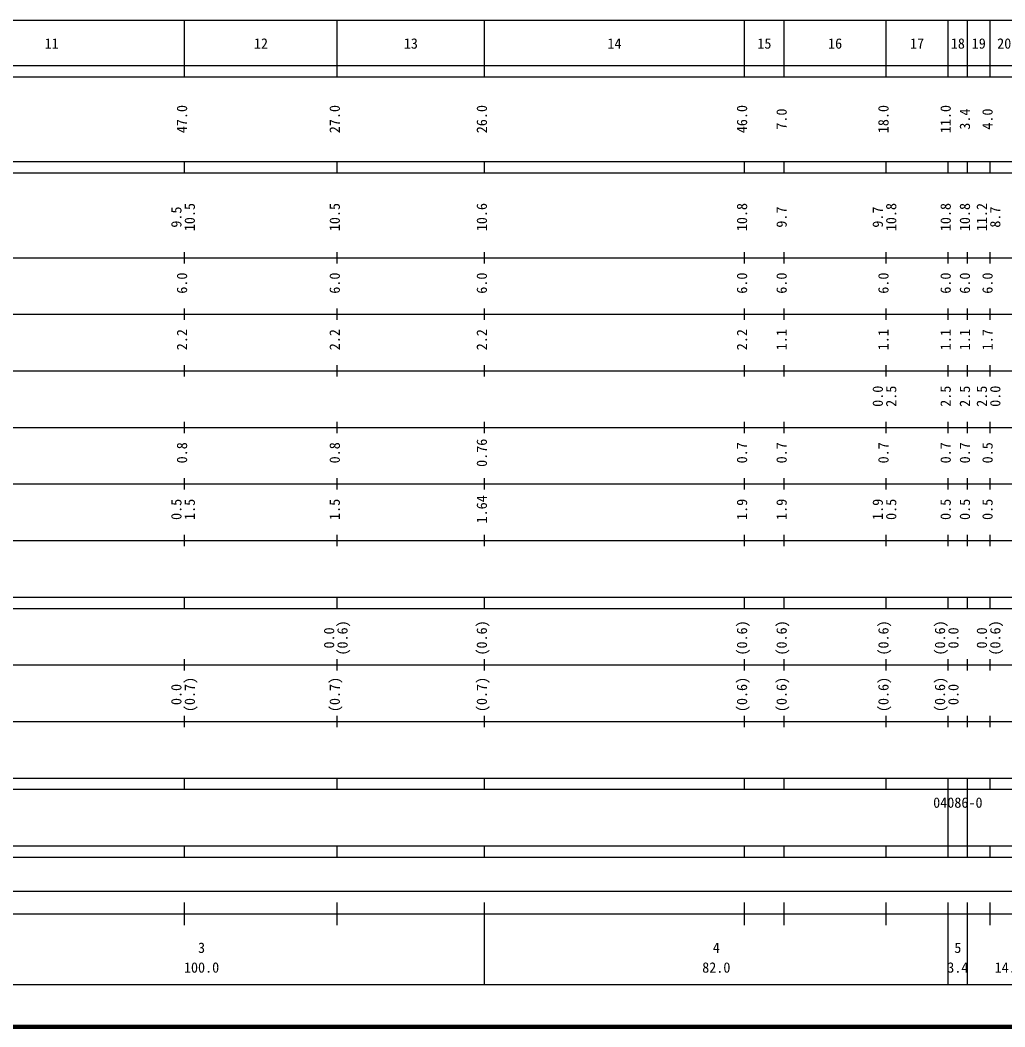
# Model space of a CAD drawing. Units: millimetres on the paper, enlarged 1000 times. Extents: x 40000 to 680000, y 20000 to 380000.
# Drawn here: x 285929 to 460013, y 20000 to 198000 of the extents above; entities that cross this region are included whole.
import ezdxf
from ezdxf.enums import TextEntityAlignment as Align

# ---------------------------------------------------------------- set-up
doc = ezdxf.new("R2010")
doc.units = ezdxf.units.MM
doc.header["$LTSCALE"] = 1000
doc.layers.add('M-TTL', color=2, linetype='Continuous', lineweight=140)
doc.layers.add('M-TTL-BAND', color=7, linetype='Continuous', lineweight=25)
doc.styles.add('ＭＳ ゴシック', font='')
doc.styles.get('ＭＳ ゴシック').set_extended_font_data('MS Gothic')

msp = doc.modelspace()

# ---------------------------------------------------------------- linework, layer by layer
at = {"layer": 'M-TTL'}
msp.add_line((40000, 20000), (680000, 20000), dxfattribs=at)
at = {"layer": 'M-TTL-BAND'}
for p, q in [((68000, 198000), (579000, 198000)), ((315000, 188000), (315000, 198000)), ((342000, 188000), (342000, 198000)), ((368000, 188000), (368000, 198000)), ((414000, 188000), (414000, 198000)), ((421000, 188000), (421000, 198000)), ((439000, 188000), (439000, 198000)), ((450000, 188000), (450000, 198000)), ((453400, 188000), (453400, 198000)), ((457400, 188000), (457400, 198000)), ((40000, 190000), (579000, 190000)), ((40000, 188000), (579000, 188000)), ((40000, 173000), (579000, 173000)), ((315000, 171000), (315000, 173000)), ((342000, 171000), (342000, 173000)), ((368000, 171000), (368000, 173000)), ((414000, 171000), (414000, 173000)), ((421000, 171000), (421000, 173000)), ((439000, 171000), (439000, 173000)), ((450000, 171000), (450000, 173000)), ((453400, 171000), (453400, 173000)), ((457400, 171000), (457400, 173000)), ((40000, 171000), (579000, 171000)), ((315000, 155000), (315000, 157000)), ((342000, 155000), (342000, 157000)), ((368000, 155000), (368000, 157000)), ((414000, 155000), (414000, 157000)), ((421000, 155000), (421000, 157000)), ((439000, 155000), (439000, 157000)), ((450000, 155000), (450000, 157000)), ((453400, 155000), (453400, 157000)), ((457400, 155000), (457400, 157000)), ((40000, 156000), (579000, 156000)), ((46000, 146000), (579000, 146000)), ((315000, 145000), (315000, 147000)), ((342000, 145000), (342000, 147000)), ((368000, 145000), (368000, 147000)), ((414000, 145000), (414000, 147000)), ((421000, 145000), (421000, 147000)), ((439000, 145000), (439000, 147000)), ((450000, 145000), (450000, 147000)), ((453400, 145000), (453400, 147000)), ((457400, 145000), (457400, 147000)), ((52000, 136000), (579000, 136000)), ((315000, 135000), (315000, 137000)), ((342000, 135000), (342000, 137000)), ((368000, 135000), (368000, 137000)), ((414000, 135000), (414000, 137000)), ((421000, 135000), (421000, 137000)), ((439000, 135000), (439000, 137000)), ((450000, 135000), (450000, 137000)), ((453400, 135000), (453400, 137000)), ((457400, 135000), (457400, 137000)), ((315000, 125000), (315000, 127000)), ((342000, 125000), (342000, 127000)), ((368000, 125000), (368000, 127000)), ((414000, 125000), (414000, 127000)), ((421000, 125000), (421000, 127000)), ((439000, 125000), (439000, 127000)), ((450000, 125000), (450000, 127000)), ((453400, 125000), (453400, 127000)), ((457400, 125000), (457400, 127000)), ((46000, 126000), (579000, 126000)), ((52000, 116000), (579000, 116000)), ((315000, 115000), (315000, 117000)), ((342000, 115000), (342000, 117000)), ((368000, 115000), (368000, 117000)), ((414000, 115000), (414000, 117000)), ((421000, 115000), (421000, 117000)), ((439000, 115000), (439000, 117000)), ((450000, 115000), (450000, 117000)), ((453400, 115000), (453400, 117000)), ((457400, 115000), (457400, 117000)), ((315000, 105000), (315000, 107000)), ((342000, 105000), (342000, 107000)), ((368000, 105000), (368000, 107000)), ((414000, 105000), (414000, 107000)), ((421000, 105000), (421000, 107000)), ((439000, 105000), (439000, 107000)), ((450000, 105000), (450000, 107000)), ((453400, 105000), (453400, 107000)), ((457400, 105000), (457400, 107000)), ((46000, 106000), (579000, 106000)), ((40000, 96000), (579000, 96000)), ((315000, 94000), (315000, 96000)), ((342000, 94000), (342000, 96000)), ((368000, 94000), (368000, 96000)), ((414000, 94000), (414000, 96000)), ((421000, 94000), (421000, 96000)), ((439000, 94000), (439000, 96000)), ((450000, 94000), (450000, 96000)), ((453400, 94000), (453400, 96000)), ((457400, 94000), (457400, 96000)), ((40000, 94000), (579000, 94000)), ((49000, 84000), (579000, 84000)), ((315000, 83000), (315000, 85000)), ((342000, 83000), (342000, 85000)), ((368000, 83000), (368000, 85000)), ((414000, 83000), (414000, 85000)), ((421000, 83000), (421000, 85000)), ((439000, 83000), (439000, 85000)), ((450000, 83000), (450000, 85000)), ((453400, 83000), (453400, 85000)), ((457400, 83000), (457400, 85000)), ((315000, 73000), (315000, 75000)), ((342000, 73000), (342000, 75000)), ((368000, 73000), (368000, 75000)), ((414000, 73000), (414000, 75000)), ((421000, 73000), (421000, 75000)), ((439000, 73000), (439000, 75000)), ((450000, 73000), (450000, 75000)), ((453400, 73000), (453400, 75000)), ((457400, 73000), (457400, 75000)), ((40000, 74000), (579000, 74000)), ((40000, 64000), (579000, 64000)), ((315000, 62000), (315000, 64000)), ((342000, 62000), (342000, 64000)), ((368000, 62000), (368000, 64000)), ((414000, 62000), (414000, 64000)), ((421000, 62000), (421000, 64000)), ((439000, 62000), (439000, 64000)), ((450000, 62000), (450000, 64000)), ((453400, 62000), (453400, 64000)), ((457400, 62000), (457400, 64000)), ((40000, 62000), (579000, 62000)), ((450000, 52000), (450000, 62000)), ((453400, 52000), (453400, 62000)), ((40000, 52000), (579000, 52000)), ((315000, 50000), (315000, 52000)), ((342000, 50000), (342000, 52000)), ((368000, 50000), (368000, 52000)), ((414000, 50000), (414000, 52000)), ((421000, 50000), (421000, 52000)), ((439000, 50000), (439000, 52000)), ((450000, 50000), (450000, 52000)), ((453400, 50000), (453400, 52000)), ((457400, 50000), (457400, 52000)), ((40000, 50000), (579000, 50000)), ((71000, 44000), (565000, 44000)), ((315000, 38000), (315000, 42000)), ((342000, 38000), (342000, 42000)), ((368000, 27500), (368000, 42000)), ((414000, 38000), (414000, 42000)), ((421000, 38000), (421000, 42000)), ((439000, 38000), (439000, 42000)), ((450000, 27500), (450000, 42000)), ((453400, 27500), (453400, 42000)), ((457400, 38000), (457400, 42000)), ((40000, 40000), (579000, 40000)), ((68000, 27500), (579000, 27500))]:
    msp.add_line(p, q, dxfattribs=at)

# ---------------------------------------------------------------- texts
at = {"layer": 'M-TTL-BAND', "style": 'ＭＳ ゴシック'}
for s, p in [('11', (291500, 192405)), ('12', (328500, 192405)), ('13', (355000, 192405)), ('14', (391000, 192405)), ('15', (417500, 192405)), ('16', (430000, 192405)), ('17', (444500, 192405)), ('18', (451700, 192405)), ('19', (455400, 192405)), ('20', (459900, 192405)), ('3', (318000, 32523)), ('4', (409000, 32523)), ('5', (451700, 32523)), ('100.0', (318000, 29033)), ('82.0', (409000, 29033)), ('3.4', (451700, 29033)), ('14.6', (460700, 29033))]:
    msp.add_text(s, height=1833, dxfattribs=at).set_placement(p, align=Align.BOTTOM_CENTER)
for s, p in [('47.0', (316000, 180500)), ('27.0', (343000, 180500)), ('26.0', (369000, 180500)), ('46.0', (415000, 180500)), ('7.0', (422000, 180500)), ('18.0', (440000, 180500)), ('11.0', (451000, 180500)), ('3.4', (454400, 180500)), ('4.0', (458400, 180500)), ('10.6', (369000, 163174)), ('10.8', (415000, 163174)), ('10.8', (441370, 163174)), ('10.8', (451000, 163174)), ('10.8', (454400, 163174)), ('11.2', (457400, 163174)), ('9.5', (315000, 163174)), ('10.5', (317370, 163174)), ('10.5', (343000, 163174)), ('9.7', (422000, 163174)), ('9.7', (439000, 163174)), ('8.7', (459770, 163174)), ('6.0', (316000, 151500)), ('6.0', (343000, 151500)), ('6.0', (369000, 151500)), ('6.0', (415000, 151500)), ('6.0', (422000, 151500)), ('6.0', (440000, 151500)), ('6.0', (451000, 151500)), ('6.0', (454400, 151500)), ('6.0', (458400, 151500)), ('2.2', (316000, 141500)), ('2.2', (343000, 141500)), ('2.2', (369000, 141500)), ('2.2', (415000, 141500)), ('1.1', (422000, 141500)), ('1.1', (440000, 141500)), ('1.1', (451000, 141500)), ('1.1', (454400, 141500)), ('1.7', (458400, 141500)), ('0.0', (439000, 131500)), ('2.5', (441370, 131500)), ('2.5', (451000, 131500)), ('2.5', (454400, 131500)), ('2.5', (457400, 131500)), ('0.0', (459770, 131500)), ('0.8', (316000, 121500)), ('0.8', (343000, 121500)), ('0.76', (369000, 121500)), ('0.7', (415000, 121500)), ('0.7', (422000, 121500)), ('0.7', (440000, 121500)), ('0.7', (451000, 121500)), ('0.7', (454400, 121500)), ('0.5', (458400, 121500)), ('0.5', (315000, 111500)), ('1.5', (317370, 111500)), ('1.5', (343000, 111500)), ('1.64', (369000, 111500)), ('1.9', (415000, 111500)), ('1.9', (422000, 111500)), ('1.9', (439000, 111500)), ('0.5', (441370, 111500)), ('0.5', (451000, 111500)), ('0.5', (454400, 111500)), ('0.5', (458400, 111500)), ('(0.6)', (344370, 88764)), ('(0.6)', (369000, 88764)), ('(0.6)', (415000, 88764)), ('(0.6)', (422000, 88764)), ('(0.6)', (440000, 88764)), ('(0.6)', (450000, 88764)), ('(0.6)', (459770, 88764)), ('0.0', (342000, 88764)), ('0.0', (452370, 88764)), ('0.0', (457400, 88764)), ('0.0', (315000, 78764)), ('(0.7)', (317370, 78764)), ('(0.7)', (343000, 78764)), ('(0.7)', (369000, 78764)), ('(0.6)', (415000, 78764)), ('(0.6)', (422000, 78764)), ('(0.6)', (440000, 78764)), ('(0.6)', (450000, 78764)), ('0.0', (452370, 78764))]:
    msp.add_text(s, height=1833, rotation=90, dxfattribs=at).set_placement(p, align=Align.BOTTOM_CENTER)
msp.add_text('04086-0', height=1833, dxfattribs=at).set_placement((451700, 59655), align=Align.MIDDLE_CENTER)

doc.saveas('drawing.dxf')
